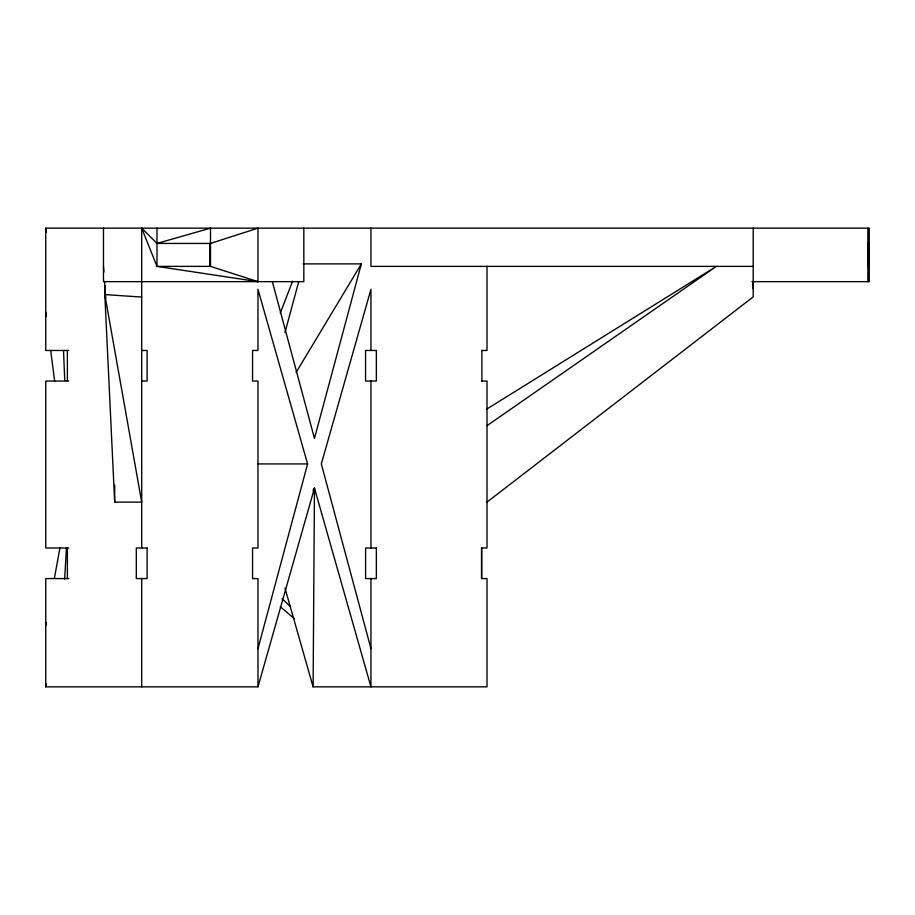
<?xml version="1.0" encoding="UTF-8"?>
<svg xmlns="http://www.w3.org/2000/svg" width="915" height="915" viewBox="0 0 915 915"><rect width="100%" height="100%" fill="white"/><g stroke="black" fill="none" stroke-linecap="round" stroke-linejoin="round"><path stroke-width="1.37" d="M370.952 578.577L370.952 686.845L314.463 488.084L313.033 490.554M284.988 588.151L313.113 686.845L486.997 686.845L486.997 578.577L481.599 578.577L481.61 547.994L486.997 547.994L486.997 381.052L481.61 381.052M313.113 686.845L314.463 488.084L257.973 686.845L45.75 686.845L45.75 578.577L68.728 578.577M64.645 579.069L66.44 547.994M752.576 288.488L753.194 281.66M45.75 686.845L46.185 684.043M45.75 625.688L46.265 622.898M54.408 578.177L60.013 547.433M257.973 648.621L307.6 463.928L257.973 289.312L257.973 350.468L252.563 350.468L252.563 381.052L257.973 381.052L257.973 547.994L252.563 547.994L252.563 578.577L257.973 578.577L257.973 686.845M303.094 263.886L361.345 263.886L314.463 438.388L272.373 281.74M284.977 332.58L298.679 281.74M280.287 312.999L292.594 281.18M296.071 372.485L361.345 263.886M486.997 502.129L753.194 296.906L753.194 228.155M486.997 425.681L716.354 266.379L486.688 409.142M68.728 350.468L45.75 350.468L45.75 228.155L869.25 228.155L869.25 281.66L751.97 281.66M156.374 243.436L210.507 243.436L257.973 228.155L257.973 281.66L156.991 266.379L141.699 228.155L156.991 243.436L210.507 228.155L210.507 266.379L257.973 281.66M156.374 266.379L210.507 266.379M753.194 266.379L370.952 266.379L370.952 228.155M141.699 350.468L147.109 350.468L147.109 381.052L141.699 381.052M481.587 350.468L486.997 350.468L486.997 266.379M68.728 381.052L45.75 381.052L45.75 547.994L68.728 547.994M258.076 463.928L307.6 463.928M141.699 297.066L104.813 294.573L114.672 502.129L141.699 502.129L104.813 294.573L104.813 285.594M280.242 606.714L294.39 618.689M282.072 598.639L290.318 606.485M370.952 648.621L321.325 463.928L370.952 289.312L370.952 350.468M45.75 312.244L46.299 316.476M50.668 350.353L54.683 381.406M45.75 228.155L46.185 232.399M103.475 266.379L103.875 272.064M104.527 281.477L105.705 298.324M63.535 350.651L64.748 380.514M867.877 228.155L867.877 281.66M481.885 350.468L481.885 381.052M481.599 547.994L481.599 578.577M370.952 381.052L370.952 547.994M303.837 228.155L303.837 281.66L103.475 281.66L103.475 228.155M209.878 243.436L209.878 266.379M156.991 228.155L156.991 266.379M141.699 228.155L141.699 547.994M141.699 578.577L141.699 686.845M114.672 485.133L114.672 502.129M67.378 350.468L67.378 381.052M67.378 547.994L67.378 578.577M869.067 243.436L868.438 243.436L868.438 266.379L869.067 266.379L869.067 243.436M376.351 350.468L365.565 350.468L365.565 381.052L376.351 381.052L376.351 350.468M147.109 547.994L136.301 547.994L136.301 578.577L147.109 578.577L147.109 547.994M376.351 547.994L365.6 547.994L365.6 578.577L376.351 578.577L376.351 547.994"/></g></svg>
